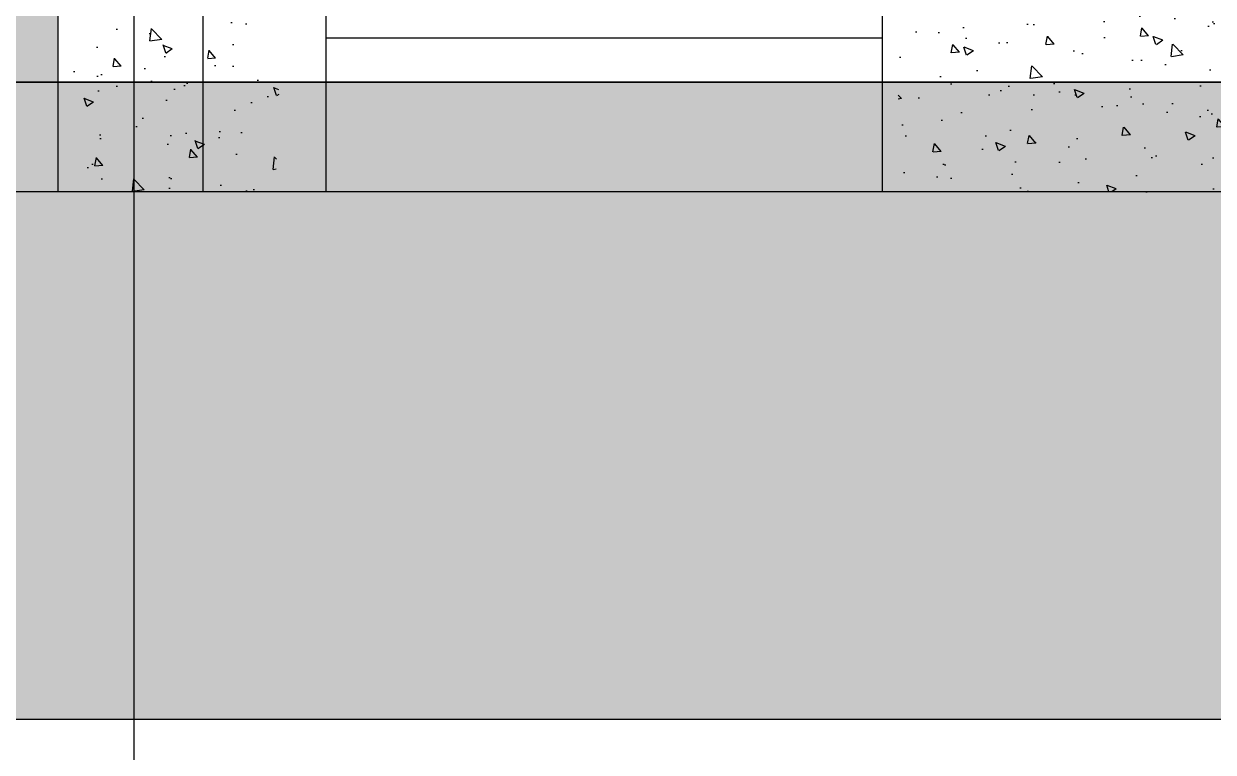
# Model space of a CAD drawing. Extents: x 296441 to 853063, y 459050 to 1117990.
# Drawn here: x 608448 to 611154, y 1081243 to 1082901 of the extents above; entities that cross this region are included whole.
import ezdxf
from ezdxf.xclip import XClip

# ---------------------------------------------------------------- set-up
doc = ezdxf.new("R2010")
doc.units = 0
doc.header["$LTSCALE"] = 1000
doc.header["$XCLIPFRAME"] = 0
doc.linetypes.add('CENTER2', pattern=[28.574999999999996, 19.05, -3.174999999999999, 3.174999999999999, -3.174999999999999])
doc.linetypes.add('G-ELEV-S$0$LPM310295$0$HIDDEN2', pattern=[4.762499999999999, 3.175, -1.5875])
for name, color, linetype in [('1-1poumian-16-20$0$ZT1_Dim---标注---PM、LM、DY、JD', 252, 'Continuous'), ('A-WALL', 1, 'Continuous'), ('G-ELEV-S$0$A-ELEV-MEDM-HEVY', 2, 'Continuous'), ('G-ELEV-S$0$LPM310295$0$A-ELEV-HDDN', 161, 'G-ELEV-S$0$LPM310295$0$HIDDEN2'), ('G-ELEV-S$0$mt2-E$0$A-ELEV-OTLN', 1, 'Continuous'), ('G-GRID', 8, 'CENTER2'), ('G-XREF', 2, 'Continuous'), ('mt2-E$0$A-ELEV-OTLN', 1, 'Continuous'), ('ZT1_通用--填充---PM、LM、DY、JD', 8, 'Continuous'), ('ZT3_面板--石材板-PM、LM、DY、JD', 45, 'Continuous')]:
    doc.layers.add(name, color=color, linetype=linetype)

# ---------------------------------------------------------------- blocks, each defined once
blk = doc.blocks.new('20191018112751')
at = {"layer": 'ZT3_面板--石材板-PM、LM、DY、JD'}
blk.add_lwpolyline([(0, 0), (30.00000021187589, 0), (30.0000002104789, -64.99999999976717), (20.00000021094456, -64.99999999976717), (20.00000021117739, -114.9999999997672), (27.69230790273286, -114.9999999997672), (30.00000021024607, -117.3076923075132), (30.00000021094456, -329.9999999997672), (22.30769251752645, -329.9999999995343), (22.30769251682796, -350), (32.30769251659513, -350, 0.4142218962024014), (42.30769251286983, -360.000284533482), (42.30769251286983, -850.0000000214204)], format="xyb", dxfattribs=at)
blk = doc.blocks.new('G-ELEV-S$0$11400-S-1F')
at = {"layer": 'G-ELEV-S$0$LPM310295$0$A-ELEV-HDDN'}
blk.add_line((-59.99999999906868, -50.00000699982047), (1560.000000000815, -50.00000699935481), dxfattribs=at)
blk = doc.blocks.new('G-ELEV-S')
at = {"layer": 'ZT1_通用--填充---PM、LM、DY、JD', "ltscale": 1000}
h = blk.add_hatch(dxfattribs=at)
h.set_pattern_fill('混凝土', color=256, scale=30)
h.set_pattern_definition([(49.99999999999999, (8839.60430900997, -400.0000009089126), (215.178054780226, -18.82564049477853), [22.5, -247.5]), (355, (8839.60430900997, -400.0000009089126), (-41.6254000839, 225.6576401100035), [18, -198]), (100.4514, (8857.53581300997, -401.5688029089126), (173.5528145142065, 206.8318626182861), [19.122057, -210.3426336]), (46.18420000000002, (8839.60430900997, -340.0000009089126), (320.1723145876933, -49.65570429870542), [33.74999999999999, -371.2499999999999]), (96.6356, (8866.28533250997, -344.1379930089126), (280.398811664611, 292.2353612701325), [28.6830864, -315.5139]), (351.1842, (8839.60430900997, -340.0000009089126), (280.3985835400882, 292.2355802775974), [27, -297]), (21, (8869.60430900997, -355.0000009089126), (179.0721156355385, -120.7856671996016), [22.5, -247.5]), (326.0000000000001, (8869.60430900997, -355.0000009089126), (72.99459957647451, 217.5450135140559), [18, -198]), (71.4514, (8884.52697890997, -365.0654827089126), (252.066788574447, 96.75914901298572), [19.122057, -210.3426336]), (37.50000000000001, (8839.60430900997, -400.0000009089126), (3.647956595187201, 99.86815614939344), [0, -195.6, 0, -201, 0, -198.75]), (7.499999999999999, (8839.60430900997, -400.0000009089126), (78.92086123264458, 118.3235135647081), [0, -114.6, 0, -191.1, 0, -75.75]), (327.5, (8772.70430900997, -400.0000009089126), (160.1467308517227, -6.766461520313927), [0, -75, 0, -234, 0, -310.5]), (317.5, (8742.70430900997, -400.0000009089126), (174.9558508027159, 30.03149469969532), [0, -97.5, 0, -155.4, 0, -220.5])])
h.paths.add_polyline_path([(8805.277431346243, 449.9999991126824), (9660.935147069627, 449.9999991126824), (9660.935147069627, -400.000000908738), (8805.277431346243, -400.000000908738)])
h = blk.add_hatch(dxfattribs=at)
h.set_pattern_fill('混凝土', color=256, scale=30)
h.set_pattern_definition([(49.99999999999999, (608548.4762957883, 1023600.23850654), (215.178054780226, -18.82564049477853), [22.5, -247.5]), (355, (608548.4762957883, 1023600.23850654), (-41.6254000839, 225.6576401100035), [18, -198]), (100.4514, (608566.4077997883, 1023598.66970454), (173.5528145142065, 206.8318626182861), [19.122057, -210.3426336]), (46.18420000000002, (608548.4762957883, 1023660.23850654), (320.1723145876933, -49.65570429870542), [33.74999999999999, -371.2499999999999]), (96.6356, (608575.1573192884, 1023656.10051444), (280.398811664611, 292.2353612701325), [28.6830864, -315.5139]), (351.1842, (608548.4762957883, 1023660.23850654), (280.3985835400882, 292.2355802775974), [27, -297]), (21, (608578.4762957883, 1023645.23850654), (179.0721156355385, -120.7856671996016), [22.5, -247.5]), (326.0000000000001, (608578.4762957883, 1023645.23850654), (72.99459957647451, 217.5450135140559), [18, -198]), (71.4514, (608593.3989656883, 1023635.17302474), (252.066788574447, 96.75914901298572), [19.122057, -210.3426336]), (37.50000000000001, (608548.4762957883, 1023600.23850654), (3.647956595187201, 99.86815614939344), [0, -195.6, 0, -201, 0, -198.75]), (7.499999999999999, (608548.4762957883, 1023600.23850654), (78.92086123264458, 118.3235135647081), [0, -114.6, 0, -191.1, 0, -75.75]), (327.5, (608481.5762957883, 1023600.23850654), (160.1467308517227, -6.766461520313927), [0, -75, 0, -234, 0, -310.5]), (317.5, (608451.5762957883, 1023600.23850654), (174.9558508027159, 30.03149469969532), [0, -97.5, 0, -155.4, 0, -220.5])])
h.paths.add_polyline_path([(11550.00369176141, 449.9999991126824), (11050.00000066438, 449.9999991124496), (11077.30400116998, -399.9999999974389), (11550.00369176141, -399.9999999974389)])
at = {"layer": 'G-ELEV-S$0$mt2-E$0$A-ELEV-OTLN'}
blk.add_line((-2053.200220779981, -399.999999995809), (13622.53769088024, -399.9999999955762), dxfattribs=at)
at = {"ltscale": 1000, "extrusion": (0, 0, -1), "xscale": -1, "zscale": -1}
blk.add_blockref('20191018112751', (-9654.999999736086, 450.0000000016298, 5.748014742936991), dxfattribs=at)
at = {"ltscale": 1000, "extrusion": (0, 0, -1), "zscale": -1}
blk.add_blockref('20191018112751', (-11005.00000087626, 450.0000000016298, 5.748014742936991), dxfattribs=at)
at = {"ltscale": 1000, "xscale": -1}
blk.add_blockref('20191018112751', (11284.99630796642, 449.9999991126824), dxfattribs=at)
at = {"ltscale": 1000}
blk.add_blockref('20191018112751', (11529.99999975809, 449.9999991126824), dxfattribs=at)
at = {"layer": 'G-ELEV-S$0$A-ELEV-MEDM-HEVY'}
ref = blk.add_blockref('G-ELEV-S$0$11400-S-1F', (9579.99999995029, -5.012843757867813e-07, -5.748014742936991), dxfattribs=at)
XClip(ref).set_block_clipping_path([(163.42443070742593, -399.99999949429184), (120.6015460445924, -399.99999949429184), (100.0000000011787, 2398.9463178244187), (145.00000000132422, 2408.9463178244187), (145.00000000132422, 2496.0534128916916), (330.0000273532787, 2496.0534128989093), (370.2037201838539, 2537.6876192148775), (459.9919870293961, 2566.003029207699), (535.8612631468859, 2566.0244092077482), (635.0000000084547, 2566.052346553537), (693.2420885761967, 2617.37228602136), (749.9999379327783, 2634.9676575079793), (826.3460220464767, 2605.2712426082), (865.0000007176568, 2566.052346553188), (1040.008013696628, 2566.0030292073498), (1105.8326708414825, 2551.569791336544), (1169.9999733728328, 2496.05341289856), (1355.0000007176714, 2496.05341289856), (1355.0000007176714, 2408.9463178276783), (1400.0000007176714, 2398.9463178276783), (1380.4127932857955, -399.99999949429184), (1375.0000000013242, -399.99999949429184), (1282.5178277735395, -399.99999949429184), (363.92466755559144, -399.99999949429184)])

msp = doc.modelspace()

# ---------------------------------------------------------------- hatches: boundary and pattern name
at = {"layer": '1-1poumian-16-20$0$ZT1_Dim---标注---PM、LM、DY、JD'}
h = msp.add_hatch(dxfattribs=at)
h.set_pattern_fill('AR-HBONE', color=256, scale=200, angle=1.272221872585407e-14, style=0)
h.set_pattern_definition([(135, (599718.2580301027, 1082918.077657698), (1.812178371638932e-14, 172.4209175245277), [365.76, -121.92]), (44.99999999999995, (599632.0476301027, 1083004.288057698), (1.812178371638932e-14, 172.4209175245277), [365.76, -121.92])])
h.paths.add_polyline_path([(619978.4803222606, 1082518.077657698), (619978.4803222606, 1081318.077657698), (598338.2580301083, 1081318.077657698), (598338.2580301083, 1082518.077657698)])
at = {"layer": 'ZT1_通用--填充---PM、LM、DY、JD', "ltscale": 1000}
h = msp.add_hatch(dxfattribs=at)
h.set_pattern_fill('混凝土', color=256, scale=30)
h.set_pattern_definition([(49.99999999999999, (601623.430107704, 1082768.0776577), (215.178054780226, -18.82564049477853), [22.5, -247.5]), (355, (601623.430107704, 1082768.0776577), (-41.6254000839, 225.6576401100035), [18, -198]), (100.4514, (601641.361611704, 1082766.5088557), (173.5528145142065, 206.8318626182861), [19.122057, -210.3426336]), (46.18420000000002, (601623.430107704, 1082828.0776577), (320.1723145876933, -49.65570429870542), [33.74999999999999, -371.2499999999999]), (96.6356, (601650.1111312041, 1082823.9396656), (280.398811664611, 292.2353612701325), [28.6830864, -315.5139]), (351.1842, (601623.430107704, 1082828.0776577), (280.3985835400882, 292.2355802775974), [27, -297]), (21, (601653.430107704, 1082813.0776577), (179.0721156355385, -120.7856671996016), [22.5, -247.5]), (326.0000000000001, (601653.430107704, 1082813.0776577), (72.99459957647451, 217.5450135140559), [18, -198]), (71.4514, (601668.352777604, 1082803.0121759), (252.066788574447, 96.75914901298572), [19.122057, -210.3426336]), (37.50000000000001, (601623.430107704, 1082768.0776577), (3.647956595187201, 99.86815614939344), [0, -195.6, 0, -201, 0, -198.75]), (7.499999999999999, (601623.430107704, 1082768.0776577), (78.92086123264458, 118.3235135647081), [0, -114.6, 0, -191.1, 0, -75.75]), (327.5, (601556.530107704, 1082768.0776577), (160.1467308517227, -6.766461520313927), [0, -75, 0, -234, 0, -310.5]), (317.5, (601526.530107704, 1082768.0776577), (174.9558508027159, 30.03149469969532), [0, -97.5, 0, -155.4, 0, -220.5])])
h.paths.add_polyline_path([(601623.430107704, 1083368.077657698), (608526.1722952782, 1083368.077657698), (608526.1722952782, 1082768.0776577), (601623.430107704, 1082768.0776577)])

# ---------------------------------------------------------------- linework, layer by layer
at = {"layer": 'A-WALL'}
msp.add_line((598338.2580301083, 1081318.0776577, 5.417606087174588), (667978.4803228278, 1081318.0776577, 5.417606087174588), dxfattribs=at)
at = {"layer": 'G-GRID'}
msp.add_line((608698.4800028085, 1092818.0776577), (608698.4800028085, 1071979.387559326), dxfattribs=at)
at = {"layer": 'G-GRID', "linetype": 'ByBlock'}
msp.add_line((674249.8684878309, 1082768.0776577, 5.417606087174588), (592333.0773429177, 1082768.0776577, 5.417605571205094), dxfattribs=at)
at = {"layer": 'mt2-E$0$A-ELEV-OTLN', "elevation": 5.417593540065038}
msp.add_lwpolyline([(598078.258030108, 1082768.0776577), (675574.2363185876, 1082768.0776577)], dxfattribs=at)
at = {"layer": 'mt2-E$0$A-ELEV-OTLN', "const_width": 250, "elevation": 5.417593110840024}
msp.add_lwpolyline([(598338.2580301083, 1082643.077657695), (668238.4799871113, 1082643.077657697)], dxfattribs=at)

# ---------------------------------------------------------------- block references
at = {"layer": 'G-XREF', "xscale": -1}
msp.add_blockref('G-ELEV-S', (620098.4799875491, 1082918.077657697, 5.41760581702037), dxfattribs=at)

doc.saveas('drawing.dxf')
